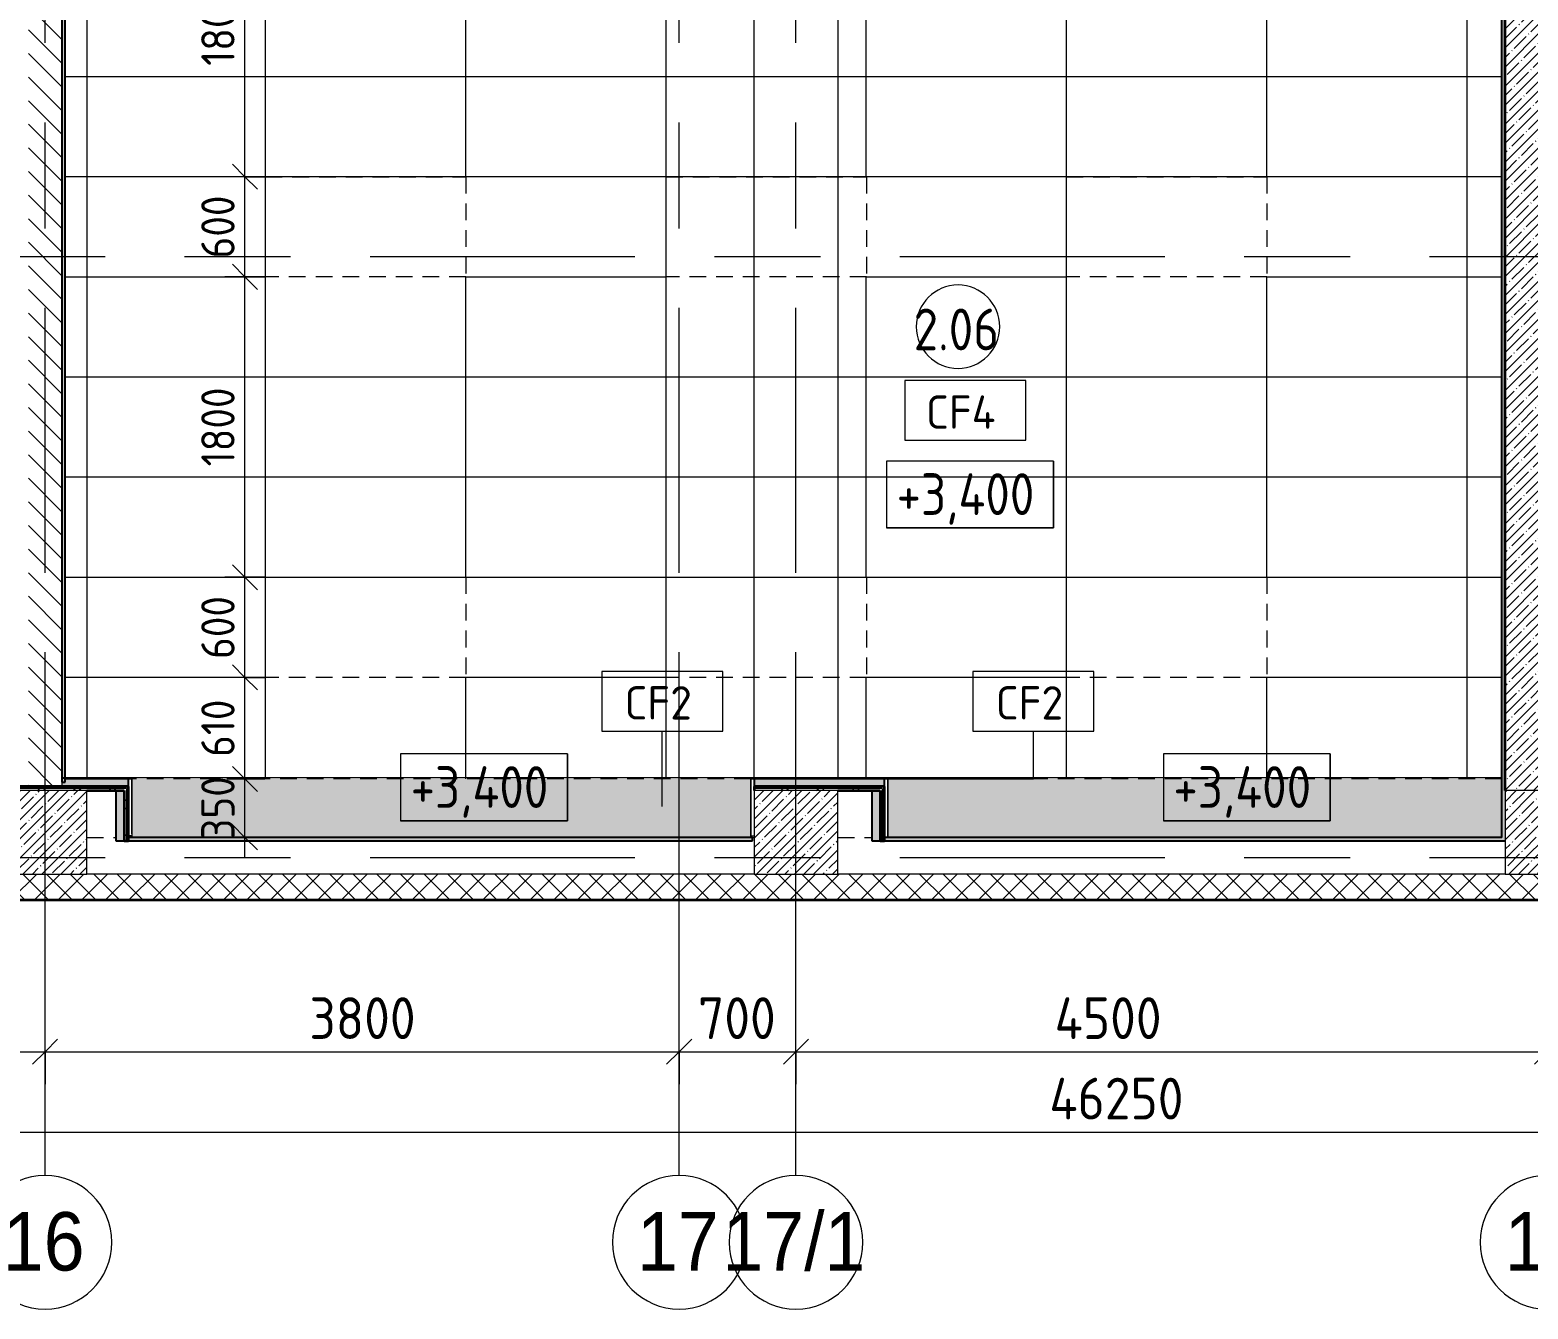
# Model space of a CAD drawing. Header units: millimetres. Extents: x 35146 to 234858, y -8553 to 29000.
# Drawn here: x 56570 to 65547, y -2706 to 4958 of the extents above; entities that cross this region are included whole.
import ezdxf

# ---------------------------------------------------------------- set-up
doc = ezdxf.new("R2010")
doc.units = ezdxf.units.MM
doc.linetypes.add('200_ШТРИХ__ш1_п0_6_', pattern=[160, 100, -60])
doc.linetypes.add('Осевая', pattern=[3175, 635, -476.25, 1587.5, -476.25])
for name, color, linetype, lineweight in [('A-ANNO-DIMS', 7, 'Continuous', 9), ('A-ANNO-DIMS-100', 7, 'Continuous', 9), ('A-AREA-IDEN', 7, 'Continuous', 9), ('A-CLNG-IDEN', 7, 'Continuous', 9), ('A-DETL-MBND', 7, '200_ШТРИХ__ш1_п0_6_', 9), ('A-DETL-MBND-1', 7, 'Continuous', 9), ('A-FLOR', 7, 'Continuous', 9), ('A-WALL', 7, 'Continuous', 9), ('G-ANNO-DIMS', 7, 'Continuous', 9), ('I-WALL', 7, 'Continuous', 9), ('S-COLS', 7, 'Continuous', 9), ('Оси', 7, 'Continuous', 9), ('Оси-1', 7, 'Continuous', 20), ('Оси-2', 7, 'Осевая', 9)]:
    doc.layers.add(name, color=color, linetype=linetype, lineweight=lineweight)
for name, color, linetype, lineweight, true_color in [('A-WALL-1', 7, 'Continuous', 25, 0x3c3c3c), ('A-WALL-2', 7, 'Continuous', 13, 0x3c3c3c), ('A-WALL-3', 7, 'Continuous', 35, 0x3c3c3c), ('A-WALL-FNSH-1', 7, 'Continuous', 9, 0x3c3c3c), ('A-WALL-FNSH-2', 7, 'Continuous', 13, 0x3c3c3c)]:
    doc.layers.add(name, color=color, linetype=linetype, lineweight=lineweight, true_color=true_color)
doc.styles.add('Arial', font='arial.ttf', dxfattribs={"width": 0.9, "height": 350})
doc.styles.add('GOST Common', font='GOST_Common.ttf', dxfattribs={"width": 0.9, "height": 250})
doc.styles.add('GOST Common_1', font='GOST_Common.ttf', dxfattribs={"height": 200})
doc.styles.add('ISOCPEUR', font='isocpeur.ttf', dxfattribs={"width": 0.9, "height": 250})
doc.styles.add('ISOCPEUR_1', font='isocpeur.ttf', dxfattribs={"width": 0.9, "height": 200})
doc.dimstyles.new('ISO-2_0_0_9К_Средний_округл2', dxfattribs={"dimscale": 304.8, "dimtxt": 199.196235, "dimasz": 0.492126, "dimexe": 0.393701, "dimexo": 0, "dimgap": 0, "dimtad": 1, "dimdec": 0, "dimrnd": 10, "dimzin": 0, "dimdsep": 46, "dimtxsty": 'ISOCPEUR_1', "dimblk1": 'OBLIQUE', "dimblk2": 'OBLIQUE', "dimsah": 1, "dimcen": 0.09, "dimdle": 0.393701, "dimazin": 0, "dimtfac": 1, "dimtdec": 4, "dimtix": 1, "dimtmove": 0, "dimatfit": 3, "dimfxl": 1, "dimtvp": 1, "dimtolj": 1, "dimtzin": 0, "dimarcsym": 2})
doc.dimstyles.new('ISO-2_5_0_9К_БОЛЬШОЙ', dxfattribs={"dimscale": 304.8, "dimtxt": 248.995294, "dimasz": 0.492126, "dimexe": 0.393701, "dimexo": 0.984252, "dimgap": 0, "dimtad": 1, "dimdec": 0, "dimrnd": 10, "dimzin": 0, "dimdsep": 46, "dimtxsty": 'ISOCPEUR', "dimblk1": 'OBLIQUE', "dimblk2": 'OBLIQUE', "dimsah": 1, "dimcen": 0.09, "dimdle": 0.393701, "dimazin": 0, "dimtfac": 1, "dimtdec": 4, "dimtix": 1, "dimtmove": 0, "dimatfit": 3, "dimfxl": 1, "dimtvp": 1, "dimtolj": 1, "dimtzin": 0, "dimarcsym": 2})
doc.dimstyles.new('ISO-2_5_0_9К_БОЛЬШОЙ_1', dxfattribs={"dimscale": 304.8, "dimtxt": 248.995294, "dimasz": 0.492126, "dimexe": 0.393701, "dimexo": 0.984252, "dimgap": 0, "dimtad": 1, "dimdec": 0, "dimrnd": 10, "dimzin": 0, "dimdsep": 46, "dimtxsty": 'ISOCPEUR', "dimblk1": 'OBLIQUE', "dimblk2": 'OBLIQUE', "dimsah": 1, "dimcen": 0.09, "dimdle": 0.393701, "dimazin": 0, "dimtfac": 1, "dimtdec": 4, "dimtix": 1, "dimtmove": 2, "dimatfit": 3, "dimfxl": 1, "dimtvp": 1, "dimtolj": 1, "dimtzin": 0, "dimarcsym": 2})
pattern_1 = [(0, (0, 0), (121.92, 30.48), [10.058, -81.382, 10.058, -81.382, -487.68]), (0, (0, 0), (121.92, 30.48), [-182.88, 10.058, -172.822, 10.058, -81.382, -213.36]), (0, (0, 0), (121.92, 30.48), [-457.2, 10.058, -50.902, 10.058, -142.342]), (120, (45.72, 15.24), (-87.356454, 90.345817), [10.058, -81.382, 10.058, -81.382, -487.68]), (120, (45.72, 15.24), (-87.356454, 90.345817), [-182.88, 10.058, -172.822, 10.058, -81.382, -213.36]), (120, (45.72, 15.24), (-87.356454, 90.345817), [-457.2, 10.058, -50.902, 10.058, -142.342]), (240, (60.96, 76.2), (-34.563546, -120.825817), [10.058, -81.382, 10.058, -81.382, -487.68]), (240, (60.96, 76.2), (-34.563546, -120.825817), [-182.88, 10.058, -172.822, 10.058, -81.382, -213.36]), (240, (60.96, 76.2), (-34.563546, -120.825817), [-457.2, 10.058, -50.902, 10.058, -142.342])]
pattern_2 = [(180, (51981, 7679), (7e-14, -600), []), (270, (51981, 7679), (1200, 7e-14), [])]
pattern_3 = [(45, (0, 0), (-106.066, 106.066), []), (135, (0, 0), (-106.066, -106.066), [])]

# ---------------------------------------------------------------- blocks, each defined once
blk = doc.blocks.new('BSC_Колонна _Прямоугольная - 500х500-V9-План потолков с обозначением видов отделки и геометрии 2 этажа в осях 12-23')
at = {"layer": 'S-COLS'}
h = blk.add_hatch(dxfattribs=at)
h.set_pattern_fill('FP_10', color=256, style=0, pattern_type=2)
h.set_pattern_definition([(45, (-61160, -150), (-57.02463, 57.02463), []), (45, (-61102.975, -150), (-57.02463, 57.02463), [100.806, -20.161, 3.353, -16.808])])
h.paths.add_polyline_path([(-250, -250), (250, -250), (250, 250), (-250, 250), (-250, 183.4)])
for p, q in [((250, 250), (-250, 250)), ((-250, 250), (-250, -250)), ((250, -250), (250, 250)), ((-250, -250), (250, -250))]:
    blk.add_line(p, q, dxfattribs=at)
blk = doc.blocks.new('BSC_Колонна _Прямоугольная - 500х500-V10-План потолков с обозначением видов отделки и геометрии 2 этажа в осях 12-23')
at = {"layer": 'S-COLS'}
h = blk.add_hatch(dxfattribs=at)
h.set_pattern_fill('FP_11', color=256, style=0, pattern_type=2)
h.set_pattern_definition([(45, (-65660, -150), (-57.02463, 57.02463), []), (45, (-65602.975, -150), (-57.02463, 57.02463), [100.806, -20.161, 3.353, -16.808])])
h.paths.add_polyline_path([(-250, -250), (250, -250), (250, 250), (-250, 250), (-250, 183.4)])
for p, q in [((250, 250), (-250, 250)), ((-250, 250), (-250, -250)), ((250, -250), (250, 250)), ((-250, -250), (250, -250))]:
    blk.add_line(p, q, dxfattribs=at)
blk = doc.blocks.new('BSC_Колонна _Прямоугольная - 500х500-V16-План потолков с обозначением видов отделки и геометрии 2 этажа в осях 12-23')
at = {"layer": 'S-COLS'}
h = blk.add_hatch(dxfattribs=at)
h.set_pattern_fill('FP_25', color=256, style=0, pattern_type=2)
h.set_pattern_definition([(45, (-56660, -150), (-57.02463, 57.02463), []), (45, (-56602.975, -150), (-57.02463, 57.02463), [100.806, -20.161, 3.353, -16.808])])
h.paths.add_polyline_path([(-250, -250), (250, -250), (250, 250), (-250, 250), (-250, 183.4)])
for p, q in [((250, 250), (-250, 250)), ((-250, 250), (-250, -250)), ((250, -250), (250, 250)), ((-250, -250), (250, -250))]:
    blk.add_line(p, q, dxfattribs=at)
blk = doc.blocks.new('Ось сетки - D8-29747960-План потолков с обозначением видов отделки и геометрии 2 этажа в осях 12-23')
at = {"layer": 'Оси-1'}
for start, end in [(360, 180), (180, 360)]:
    blk.add_arc((0, 0), 4, start, end, dxfattribs=at)
blk = doc.blocks.new('DIMBLOCK14-План потолков с обозначением видов отделки и геометрии 2 этажа в осях 12-23')
at = {"layer": 'A-ANNO-DIMS-100'}
for p, q in [((38310, -1840.8), (38310, -1526.9)), ((84560, -1840.8), (84560, -1526.9)), ((38190, -1646.9), (84680, -1646.9)), ((38310, -1646.9), (38310, -1840.8)), ((84560, -1646.9), (84560, -1840.8))]:
    blk.add_line(p, q, dxfattribs=at)
at = {"layer": 'A-ANNO-DIMS-100', "lineweight": 20}
for p, q in [((38310, -1646.9), (38385, -1571.9)), ((84560, -1646.9), (84635, -1571.9)), ((38310, -1646.9), (38235, -1721.9)), ((84560, -1646.9), (84485, -1721.9))]:
    blk.add_line(p, q, dxfattribs=at)
at = {"layer": 'A-ANNO-DIMS-100', "color": 0, "insert": (62678.4, -1320.3), "char_height": 250, "width": 976.828, "attachment_point": 1, "line_spacing_factor": 1.149209, "style": 'ISOCPEUR'}
blk.add_mtext('46250', dxfattribs=at)
blk = doc.blocks.new('_Oblique')
at = {"color": 0, "linetype": 'ByBlock', "lineweight": -2}
blk.add_line((-0.5, -0.5), (0.5, 0.5), dxfattribs=at)
blk = doc.blocks.new('DIMBLOCK22-План потолков с обозначением видов отделки и геометрии 2 этажа в осях 12-23')
at = {"layer": 'A-ANNO-DIMS-100'}
for p, q in [((54460, -1358.9), (54460, -1045)), ((56660, -1358.9), (56660, -1045)), ((54460, -1165), (56660, -1165)), ((54460, -1165), (54460, -1358.9)), ((56660, -1165), (56660, -1358.9))]:
    blk.add_line(p, q, dxfattribs=at)
at = {"layer": 'A-ANNO-DIMS-100', "lineweight": 20}
for p, q in [((54460, -1165), (54385, -1240)), ((54460, -1165), (54535, -1090)), ((56660, -1165), (56585, -1240)), ((56660, -1165), (56735, -1090))]:
    blk.add_line(p, q, dxfattribs=at)
at = {"layer": 'A-ANNO-DIMS-100', "color": 0, "insert": (55244, -838.4), "char_height": 250, "width": 758.478, "attachment_point": 1, "line_spacing_factor": 1.149209, "style": 'ISOCPEUR'}
blk.add_mtext('2200', dxfattribs=at)
blk = doc.blocks.new('DIMBLOCK23-План потолков с обозначением видов отделки и геометрии 2 этажа в осях 12-23')
at = {"layer": 'A-ANNO-DIMS-100'}
for p, q in [((56660, -1358.9), (56660, -1045)), ((60460, -1358.9), (60460, -1045)), ((56660, -1165), (60460, -1165)), ((56660, -1165), (56660, -1358.9)), ((60460, -1165), (60460, -1358.9))]:
    blk.add_line(p, q, dxfattribs=at)
at = {"layer": 'A-ANNO-DIMS-100', "lineweight": 20}
for p, q in [((56660, -1165), (56585, -1240)), ((56660, -1165), (56735, -1090)), ((60460, -1165), (60385, -1240)), ((60460, -1165), (60535, -1090))]:
    blk.add_line(p, q, dxfattribs=at)
at = {"layer": 'A-ANNO-DIMS-100', "color": 0, "insert": (58244, -838.4), "char_height": 250, "width": 758.478, "attachment_point": 1, "line_spacing_factor": 1.149209, "style": 'ISOCPEUR'}
blk.add_mtext('3800', dxfattribs=at)
blk = doc.blocks.new('DIMBLOCK24-План потолков с обозначением видов отделки и геометрии 2 этажа в осях 12-23')
at = {"layer": 'A-ANNO-DIMS-100'}
for p, q in [((60460, -1358.9), (60460, -1045)), ((61160, -1358.9), (61160, -1045)), ((60460, -1165), (61160, -1165)), ((60460, -1165), (60460, -1358.9)), ((61160, -1165), (61160, -1358.9))]:
    blk.add_line(p, q, dxfattribs=at)
at = {"layer": 'A-ANNO-DIMS-100', "lineweight": 20}
for p, q in [((60460, -1165), (60385, -1240)), ((60460, -1165), (60535, -1090)), ((61160, -1165), (61085, -1240)), ((61160, -1165), (61235, -1090))]:
    blk.add_line(p, q, dxfattribs=at)
at = {"layer": 'A-ANNO-DIMS-100', "color": 0, "insert": (60573, -838.4), "char_height": 250, "width": 568.858, "attachment_point": 1, "line_spacing_factor": 1.149209, "style": 'ISOCPEUR'}
blk.add_mtext('700', dxfattribs=at)
blk = doc.blocks.new('DIMBLOCK25-План потолков с обозначением видов отделки и геометрии 2 этажа в осях 12-23')
at = {"layer": 'A-ANNO-DIMS-100'}
for p, q in [((61160, -1358.9), (61160, -1045)), ((65660, -1358.9), (65660, -1045)), ((61160, -1165), (65660, -1165)), ((61160, -1165), (61160, -1358.9)), ((65660, -1165), (65660, -1358.9))]:
    blk.add_line(p, q, dxfattribs=at)
at = {"layer": 'A-ANNO-DIMS-100', "lineweight": 20}
for p, q in [((61160, -1165), (61085, -1240)), ((61160, -1165), (61235, -1090)), ((65660, -1165), (65585, -1240)), ((65660, -1165), (65735, -1090))]:
    blk.add_line(p, q, dxfattribs=at)
at = {"layer": 'A-ANNO-DIMS-100', "color": 0, "insert": (62709.7, -838.4), "char_height": 250, "width": 787.208, "attachment_point": 1, "line_spacing_factor": 1.149209, "style": 'ISOCPEUR'}
blk.add_mtext('4500', dxfattribs=at)
blk = doc.blocks.new('Марка_Помещения - Номер-25198446-План потолков с обозначением видов отделки и геометрии 2 этажа в осях 12-23')
at = {"layer": 'A-AREA-IDEN'}
for start, end in [(360, 180), (180, 360)]:
    blk.add_arc((0, 0), 2.5, start, end, dxfattribs=at)
blk = doc.blocks.new('М_потолков - Марка_ Имя типа-25382930-План потолков с обозначением видов отделки и геометрии 2 этажа в осях 12-23')
at = {"layer": 'A-CLNG-IDEN'}
for p, q in [((3.625, 1.984375), (-3.625, 1.984375)), ((-3.625, 1.984375), (-3.625, -1.59375)), ((3.625, -1.59375), (3.625, 1.984375)), ((-3.625, -1.59375), (3.625, -1.59375))]:
    blk.add_line(p, q, dxfattribs=at)
blk = doc.blocks.new('Высотные отметки - 10х4_h_-17668695-План потолков с обозначением видов отделки и геометрии 2 этажа в осях 12-23')
at = {"layer": 'G-ANNO-DIMS'}
for p, q in [((-5, 4), (-5, 0)), ((5, 4), (-5, 4)), ((5, 4), (-5, 4)), ((-5, 4), (-5, 0)), ((5, 4), (5, 0)), ((5, 0), (5, 4)), ((5, 0), (-5, 0)), ((-5, 0), (5, 0))]:
    blk.add_line(p, q, dxfattribs=at)
blk = doc.blocks.new('DIMBLOCK51-План потолков с обозначением видов отделки и геометрии 2 этажа в осях 12-23')
at = {"layer": 'A-ANNO-DIMS-100', "lineweight": 20}
for p, q in [((57857.4, 470), (57782.4, 545)), ((57857.4, 470), (57932.4, 395)), ((57857.4, 120), (57782.4, 195)), ((57857.4, 120), (57932.4, 45))]:
    blk.add_line(p, q, dxfattribs=at)
at = {"layer": 'A-ANNO-DIMS-100'}
for p, q in [((57751.3, 470), (57977.4, 470)), ((57857.4, 470), (57751.3, 470)), ((57857.4, 0), (57857.4, 470)), ((57751.3, 120), (57977.4, 120)), ((57857.4, 120), (57751.3, 120))]:
    blk.add_line(p, q, dxfattribs=at)
at = {"layer": 'A-ANNO-DIMS-100', "color": 0, "insert": (57596.1, 105.4), "char_height": 200, "width": 455.087, "attachment_point": 1, "rotation": 90, "line_spacing_factor": 1.149209, "style": 'ISOCPEUR_1'}
blk.add_mtext('350', dxfattribs=at)
blk = doc.blocks.new('DIMBLOCK52-План потолков с обозначением видов отделки и геометрии 2 этажа в осях 12-23')
at = {"layer": 'A-ANNO-DIMS-100'}
for p, q in [((57981.8, 1078.6), (57737.4, 1078.6)), ((57857.4, 470), (57857.4, 1078.6)), ((57857.4, 1078.6), (57981.8, 1078.6)), ((57751.3, 470), (57977.4, 470)), ((57857.4, 470), (57751.3, 470))]:
    blk.add_line(p, q, dxfattribs=at)
at = {"layer": 'A-ANNO-DIMS-100', "lineweight": 20}
for p, q in [((57857.4, 1078.6), (57782.4, 1153.6)), ((57857.4, 1078.6), (57932.4, 1003.6)), ((57857.4, 470), (57782.4, 545)), ((57857.4, 470), (57932.4, 395))]:
    blk.add_line(p, q, dxfattribs=at)
at = {"layer": 'A-ANNO-DIMS-100', "color": 0, "insert": (57596.1, 601.9), "char_height": 200, "width": 413.715, "attachment_point": 1, "rotation": 90, "line_spacing_factor": 1.149209, "style": 'ISOCPEUR_1'}
blk.add_mtext('610', dxfattribs=at)
blk = doc.blocks.new('DIMBLOCK53-План потолков с обозначением видов отделки и геометрии 2 этажа в осях 12-23')
at = {"layer": 'A-ANNO-DIMS-100', "lineweight": 20}
for p, q in [((57857.4, 1678.6), (57782.4, 1753.6)), ((57857.4, 1678.6), (57932.4, 1603.6)), ((57857.4, 1078.6), (57782.4, 1153.6)), ((57857.4, 1078.6), (57932.4, 1003.6))]:
    blk.add_line(p, q, dxfattribs=at)
at = {"layer": 'A-ANNO-DIMS-100'}
for p, q in [((57981.8, 1678.6), (57737.4, 1678.6)), ((57857.4, 1078.6), (57857.4, 1678.6)), ((57857.4, 1678.6), (57981.8, 1678.6)), ((57981.8, 1078.6), (57737.4, 1078.6)), ((57857.4, 1078.6), (57981.8, 1078.6))]:
    blk.add_line(p, q, dxfattribs=at)
at = {"layer": 'A-ANNO-DIMS-100', "color": 0, "insert": (57596.1, 1188.9), "char_height": 200, "width": 455.087, "attachment_point": 1, "rotation": 90, "line_spacing_factor": 1.149209, "style": 'ISOCPEUR_1'}
blk.add_mtext('600', dxfattribs=at)
blk = doc.blocks.new('DIMBLOCK54-План потолков с обозначением видов отделки и геометрии 2 этажа в осях 12-23')
at = {"layer": 'A-ANNO-DIMS-100', "lineweight": 20}
for p, q in [((57857.4, 3478.6), (57782.4, 3553.6)), ((57857.4, 3478.6), (57932.4, 3403.6)), ((57857.4, 1678.6), (57782.4, 1753.6)), ((57857.4, 1678.6), (57932.4, 1603.6))]:
    blk.add_line(p, q, dxfattribs=at)
at = {"layer": 'A-ANNO-DIMS-100'}
for p, q in [((57981.8, 3478.6), (57737.4, 3478.6)), ((57857.4, 1678.6), (57857.4, 3478.6)), ((57857.4, 3478.6), (57981.8, 3478.6)), ((57981.8, 1678.6), (57737.4, 1678.6)), ((57857.4, 1678.6), (57981.8, 1678.6))]:
    blk.add_line(p, q, dxfattribs=at)
at = {"layer": 'A-ANNO-DIMS-100', "color": 0, "insert": (57596.1, 2343), "char_height": 200, "width": 565.411, "attachment_point": 1, "rotation": 90, "line_spacing_factor": 1.149209, "style": 'ISOCPEUR_1'}
blk.add_mtext('1800', dxfattribs=at)
blk = doc.blocks.new('DIMBLOCK55-План потолков с обозначением видов отделки и геометрии 2 этажа в осях 12-23')
at = {"layer": 'A-ANNO-DIMS-100', "lineweight": 20}
for p, q in [((57857.4, 4078.6), (57782.4, 4153.6)), ((57857.4, 4078.6), (57932.4, 4003.6)), ((57857.4, 3478.6), (57782.4, 3553.6)), ((57857.4, 3478.6), (57932.4, 3403.6))]:
    blk.add_line(p, q, dxfattribs=at)
at = {"layer": 'A-ANNO-DIMS-100'}
for p, q in [((57981.8, 4078.6), (57737.4, 4078.6)), ((57857.4, 3478.6), (57857.4, 4078.6)), ((57857.4, 4078.6), (57981.8, 4078.6)), ((57981.8, 3478.6), (57737.4, 3478.6)), ((57857.4, 3478.6), (57981.8, 3478.6))]:
    blk.add_line(p, q, dxfattribs=at)
at = {"layer": 'A-ANNO-DIMS-100', "color": 0, "insert": (57596.1, 3588.9), "char_height": 200, "width": 455.087, "attachment_point": 1, "rotation": 90, "line_spacing_factor": 1.149209, "style": 'ISOCPEUR_1'}
blk.add_mtext('600', dxfattribs=at)
blk = doc.blocks.new('DIMBLOCK56-План потолков с обозначением видов отделки и геометрии 2 этажа в осях 12-23')
at = {"layer": 'A-ANNO-DIMS-100', "lineweight": 20}
for p, q in [((57857.4, 5878.6), (57782.4, 5953.6)), ((57857.4, 5878.6), (57932.4, 5803.6)), ((57857.4, 4078.6), (57782.4, 4153.6)), ((57857.4, 4078.6), (57932.4, 4003.6))]:
    blk.add_line(p, q, dxfattribs=at)
at = {"layer": 'A-ANNO-DIMS-100'}
for p, q in [((57981.8, 5878.6), (57737.4, 5878.6)), ((57857.4, 4078.6), (57857.4, 5878.6)), ((57857.4, 5878.6), (57981.8, 5878.6)), ((57981.8, 4078.6), (57737.4, 4078.6)), ((57857.4, 4078.6), (57981.8, 4078.6))]:
    blk.add_line(p, q, dxfattribs=at)
at = {"layer": 'A-ANNO-DIMS-100', "color": 0, "insert": (57596.1, 4743), "char_height": 200, "width": 565.411, "attachment_point": 1, "rotation": 90, "line_spacing_factor": 1.149209, "style": 'ISOCPEUR_1'}
blk.add_mtext('1800', dxfattribs=at)

msp = doc.modelspace()

# ---------------------------------------------------------------- hatches: boundary and pattern name
at = {"layer": 'A-DETL-MBND'}
h = msp.add_hatch(dxfattribs=at)
h.set_pattern_fill('FP_53', color=256, style=0, pattern_type=2)
h.set_pattern_definition(pattern_2)
h.paths.add_polyline_path([(64685.5, 470), (65390, 470), (65389, 7050), (64760, 7050), (64759, 7660), (62210, 7659), (62210, 7050), (61410, 7050), (61410, 6478.6), (61581.8, 6478.6), (61581.8, 5878.6), (61410, 5878.6), (61410, 4078.6), (61581.8, 4078.6), (61581.8, 3478.6), (61410, 3478.6), (61410, 1678.6), (61581.8, 1678.6), (61581.8, 1078.6), (61410, 1078.6), (61410, 475), (61690, 475), (61690, 470), (61753.6, 470)])
h.paths.add_polyline_path([(60889, 470), (60910, 470), (60910, 1078.6), (60381.8, 1078.6), (60381.8, 1678.6), (60910, 1678.6), (60910, 3478.6), (60381.8, 3478.6), (60381.8, 4078.6), (60910, 4078.6), (60910, 5878.6), (60381.8, 5878.6), (60381.8, 6478.6), (60910, 6478.6), (60910, 7050), (60890, 7050), (60889, 7680), (58306.8, 7680), (58380.8, 7660.2), (58245.6, 7623.9), (58245.5, 7680), (56930, 7680), (56930, 7380), (56910, 7380), (56910, 475), (57160, 475), (57160, 470), (60287.7, 470)])
h.paths.add_polyline_path([(63981.8, 1078.6), (62781.8, 1078.6), (62781.8, 1678.6), (63981.8, 1678.6), (63981.8, 1491.5)])
h.paths.add_polyline_path([(59181.8, 1078.6), (57981.8, 1078.6), (57981.8, 1678.6), (59181.8, 1678.6), (59181.8, 1491.5)])
h.paths.add_polyline_path([(63981.8, 3478.6), (62781.8, 3478.6), (62781.8, 4078.6), (63981.8, 4078.6)])
h.paths.add_polyline_path([(59181.8, 3478.6), (57981.8, 3478.6), (57981.8, 4078.6), (59181.8, 4078.6)])
h.paths.add_polyline_path([(63981.8, 5878.6), (62781.8, 5878.6), (62781.8, 6478.6), (63981.8, 6478.6), (63981.8, 6124.1)])
h.paths.add_polyline_path([(59181.8, 5878.6), (57981.8, 5878.6), (57981.8, 6478.6), (59181.8, 6478.6), (59181.8, 6124.1)])
h.paths.add_polyline_path([(57981, 7260), (57944.7, 7395.2), (58017.2, 7395.3)])
h = msp.add_hatch(dxfattribs=at)
h.set_pattern_fill('FP_53', color=256, style=0, pattern_type=2)
h.set_pattern_definition(pattern_2)
h.paths.add_polyline_path([(61410, 475), (61410, 1078.6), (60910, 1078.6), (60910, 475), (61404.6, 475)])
h.paths.add_polyline_path([(56781.7, 475), (56910, 475), (56910, 7380), (56780, 7379), (56780, 475)])
h.paths.add_polyline_path([(61410, 1678.6), (61410, 3478.6), (60910, 3478.6), (60910, 1678.6), (61318.7, 1678.6)])
h.paths.add_polyline_path([(61410, 4078.6), (61410, 5878.6), (60910, 5878.6), (60910, 4078.6), (61147.2, 4078.6)])
h.paths.add_polyline_path([(60975.8, 6478.6), (61410, 6478.6), (61410, 7050), (60910, 7050), (60910, 6478.6)])
at = {"layer": 'A-DETL-MBND-1'}
h = msp.add_hatch(color=256, dxfattribs=at)
h.paths.add_polyline_path([(64685.5, 120), (65390, 121), (65390, 470), (61710, 470), (61710, 120), (61753.6, 120)])
h.paths.add_polyline_path([(58821.8, 121), (60889, 121), (60889, 470), (57181, 470), (57181, 121), (57355.9, 121)])
at = {"layer": 'A-WALL'}
h = msp.add_hatch(dxfattribs=at)
h.set_pattern_fill('FP_20', color=256, style=0, pattern_type=2)
h.set_pattern_definition([(45, (0, 0), (-70.71068, 70.71068), []), (135, (0, 0), (-70.71068, -70.71068), [])])
h.paths.add_polyline_path([(74946.9, -250), (75700, -250), (75700, -100), (38742.7, -100), (38742.7, -250), (73481, -250)])
at = {"layer": 'I-WALL'}
h = msp.add_hatch(dxfattribs=at)
h.set_pattern_fill('FP_19', color=256, style=0, pattern_type=2)
h.set_pattern_definition([(135, (0, 0), (-70.71068, -70.71068), [])])
h.paths.add_polyline_path([(56760, 425), (56760, 7400), (56560, 7400), (56560, 425), (56622.9, 425)])
h = msp.add_hatch(dxfattribs=at)
h.set_pattern_fill('FP_45', color=256, style=0, pattern_type=2)
h.set_pattern_definition(pattern_1)
h.paths.add_polyline_path([(56760, 450), (56780, 450), (56780, 7380), (56760, 7380), (56760, 912.5)])
h = msp.add_hatch(dxfattribs=at)
h.set_pattern_fill('FP_17', color=256, style=0, pattern_type=2)
h.set_pattern_definition([(45, (0, 0), (-57.02463, 57.02463), []), (45, (57.025, 0), (-57.02463, 57.02463), [100.806, -20.161, 3.353, -16.808])])
h.paths.add_polyline_path([(65630, 400), (65630, 7400), (65410, 7400), (65410, 400), (65620.5, 400)])
h = msp.add_hatch(dxfattribs=at)
h.set_pattern_fill('FP_45', color=256, style=0, pattern_type=2)
h.set_pattern_definition(pattern_1)
h.paths.add_polyline_path([(65390, 120), (65410, 120), (65410, 7070), (65390, 7070), (65390, 121)])
for points in [[(56760, 425), (57160, 425), (57160, 475), (56760, 475)], [(61690, 425), (61690, 475), (60910, 475), (60910, 425)], [(57085, 100), (57135, 100), (57135, 400), (57085, 400), (57085, 333.4)], [(61615, 100), (61665, 100), (61665, 400), (61615, 400), (61615, 333.4)]]:
    msp.add_hatch(color=256, dxfattribs=at).paths.add_polyline_path(points)
h = msp.add_hatch(dxfattribs=at)
h.set_pattern_fill('FP_55', color=256, style=0, pattern_type=2)
h.set_pattern_definition(pattern_3)
h.paths.add_polyline_path([(56390, 412.5), (56760, 412.5), (56760, 425), (56390, 425)])
h = msp.add_hatch(dxfattribs=at)
h.set_pattern_fill('FP_55', color=256, style=0, pattern_type=2)
h.set_pattern_definition(pattern_3)
h.paths.add_polyline_path([(56760, 400), (56760, 412.5), (56390, 412.5), (56390, 400), (56622.9, 400)])
h = msp.add_hatch(dxfattribs=at)
h.set_pattern_fill('FP_55', color=256, style=0, pattern_type=2)
h.set_pattern_definition(pattern_3)
h.paths.add_polyline_path([(57147.5, 412.5), (57147.5, 425), (56560, 425), (56560, 412.5), (57135, 412.5)])
h = msp.add_hatch(dxfattribs=at)
h.set_pattern_fill('FP_55', color=256, style=0, pattern_type=2)
h.set_pattern_definition(pattern_3)
h.paths.add_polyline_path([(56760, 400), (57135, 400), (57135, 412.5), (56560, 412.5), (56560, 400), (56622.9, 400)])
h = msp.add_hatch(dxfattribs=at)
h.set_pattern_fill('FP_55', color=256, style=0, pattern_type=2)
h.set_pattern_definition(pattern_3)
h.paths.add_polyline_path([(57135, 100), (57147.5, 100), (57147.5, 412.5), (57135, 412.5), (57135, 333.4)])
h = msp.add_hatch(dxfattribs=at)
h.set_pattern_fill('FP_55', color=256, style=0, pattern_type=2)
h.set_pattern_definition(pattern_3)
h.paths.add_polyline_path([(57147.5, 100), (57160, 100), (57160, 425), (57147.5, 425), (57147.5, 333.4)])
h = msp.add_hatch(dxfattribs=at)
h.set_pattern_fill('FP_55', color=256, style=0, pattern_type=2)
h.set_pattern_definition(pattern_3)
h.paths.add_polyline_path([(61690, 412.5), (61690, 425), (60910, 425), (60910, 412.5), (61677.5, 412.5)])
h = msp.add_hatch(dxfattribs=at)
h.set_pattern_fill('FP_55', color=256, style=0, pattern_type=2)
h.set_pattern_definition(pattern_3)
h.paths.add_polyline_path([(61677.5, 400), (61677.5, 412.5), (60910, 412.5), (60910, 400), (61665, 400)])
h = msp.add_hatch(dxfattribs=at)
h.set_pattern_fill('FP_55', color=256, style=0, pattern_type=2)
h.set_pattern_definition(pattern_3)
h.paths.add_polyline_path([(61665, 100), (61677.5, 100), (61677.5, 400), (61665, 400), (61665, 333.4)])
h = msp.add_hatch(dxfattribs=at)
h.set_pattern_fill('FP_55', color=256, style=0, pattern_type=2)
h.set_pattern_definition(pattern_3)
h.paths.add_polyline_path([(61677.5, 100), (61690, 100), (61690, 412.5), (61677.5, 412.5), (61677.5, 333.4)])
h = msp.add_hatch(dxfattribs=at)
h.set_pattern_fill('FP_45', color=256, style=0, pattern_type=2)
h.set_pattern_definition(pattern_1)
h.paths.add_polyline_path([(60287.7, 100), (60900, 100), (60900, 120), (57160, 120), (57160, 100), (58821.8, 100)])
h = msp.add_hatch(dxfattribs=at)
h.set_pattern_fill('FP_45', color=256, style=0, pattern_type=2)
h.set_pattern_definition(pattern_1)
h.paths.add_polyline_path([(65410, 100), (65410, 120), (61690, 120), (61690, 100), (64685.5, 100)])

# ---------------------------------------------------------------- linework, layer by layer
at = {"layer": 'A-CLNG-IDEN'}
for p, q in [((60358.4, 304.6), (60358.4, 756.8)), ((62583, 470), (62583, 756.8)), ((61285.5, 470), (62583, 470))]:
    msp.add_line(p, q, dxfattribs=at)
at = {"layer": 'A-DETL-MBND'}
for p, q in [((57981.8, 3478.6), (57981.8, 4078.6)), ((57981.8, 4078.6), (59181.8, 4078.6)), ((59181.8, 4078.6), (59181.8, 3478.6)), ((60381.8, 3478.6), (60381.8, 4078.6)), ((60381.8, 4078.6), (61581.8, 4078.6)), ((61581.8, 4078.6), (61581.8, 3478.6)), ((62781.8, 3478.6), (62781.8, 4078.6)), ((62781.8, 4078.6), (63981.8, 4078.6)), ((63981.8, 4078.6), (63981.8, 3478.6)), ((59181.8, 3478.6), (57981.8, 3478.6)), ((61581.8, 3478.6), (60381.8, 3478.6)), ((63981.8, 3478.6), (62781.8, 3478.6)), ((57981.8, 1078.6), (57981.8, 1678.6)), ((57981.8, 1678.6), (59181.8, 1678.6)), ((59181.8, 1678.6), (59181.8, 1078.6)), ((60381.8, 1078.6), (60381.8, 1678.6)), ((60381.8, 1678.6), (61581.8, 1678.6)), ((61581.8, 1678.6), (61581.8, 1078.6)), ((62781.8, 1078.6), (62781.8, 1678.6)), ((62781.8, 1678.6), (63981.8, 1678.6)), ((63981.8, 1678.6), (63981.8, 1078.6)), ((59181.8, 1078.6), (57981.8, 1078.6)), ((61581.8, 1078.6), (60381.8, 1078.6)), ((63981.8, 1078.6), (62781.8, 1078.6)), ((57160, 470), (57180, 470)), ((57180, 470), (57180, 130)), ((57181, 470), (57181, 121)), ((60889, 470), (57181, 470)), ((60889, 121), (60889, 470)), ((60910, 470), (60890, 470)), ((60890, 130), (60890, 470)), ((65390, 470), (61690, 470)), ((61710, 470), (61710, 120)), ((56910, 120), (57085, 120)), ((57180, 130), (57160, 130)), ((57181, 121), (60889, 121)), ((60890, 130), (60910, 130)), ((60900, 120), (60910, 120)), ((61410, 120), (61615, 120))]:
    msp.add_line(p, q, dxfattribs=at)
at = {"layer": 'A-FLOR'}
for p, q in [((56910, 7380), (56910, 475)), ((60910, 475), (60910, 7050)), ((61410, 7050), (61410, 475))]:
    msp.add_line(p, q, dxfattribs=at)
at = {"layer": 'A-WALL'}
for p, q in [((56760, 450), (56760, 425)), ((57147.5, 412.5), (56390, 412.5)), ((57147.5, 412.5), (57147.5, 100)), ((61677.5, 412.5), (60910, 412.5)), ((61677.5, 412.5), (61677.5, 100)), ((38742.7, -250), (75850, -250))]:
    msp.add_line(p, q, dxfattribs=at)
at = {"layer": 'A-WALL-1'}
for p, q in [((56760, 7400), (56760, 450)), ((56780, 450), (56780, 7380)), ((65390, 120), (65390, 7050)), ((57160, 475), (56760, 475)), ((56760, 450), (56780, 450)), ((57160, 425), (57160, 475)), ((61690, 475), (60910, 475)), ((60910, 475), (60910, 425)), ((61690, 425), (61690, 475)), ((57085, 400), (57085, 100)), ((61615, 400), (61615, 100)), ((57085, 100), (57135, 100)), ((60900, 120), (57160, 120)), ((57160, 100), (60900, 100)), ((60900, 100), (60900, 120)), ((61615, 100), (61665, 100)), ((65390, 120), (61690, 120)), ((61690, 100), (65410, 100))]:
    msp.add_line(p, q, dxfattribs=at)
at = {"layer": 'A-WALL-2'}
for p, q in [((60910, -100), (56910, -100)), ((65410, -100), (61410, -100))]:
    msp.add_line(p, q, dxfattribs=at)
at = {"layer": 'A-WALL-3'}
for p, q in [((65410, 400), (65410, 7400)), ((57160, 425), (56390, 425)), ((56910, 400), (57135, 400)), ((57135, 400), (57135, 100)), ((57160, 100), (57160, 425)), ((60910, 425), (60910, 400)), ((61690, 425), (60910, 425)), ((61410, 400), (61665, 400)), ((61665, 400), (61665, 100)), ((61690, 100), (61690, 425)), ((57135, 100), (57160, 100)), ((61665, 100), (61690, 100))]:
    msp.add_line(p, q, dxfattribs=at)
at = {"layer": 'A-WALL-FNSH-1'}
msp.add_line((38742.7, -258), (75858, -258), dxfattribs=at)
at = {"layer": 'A-WALL-FNSH-2'}
for p, q in [((56781, 471), (56781, 7379)), ((65389, 121), (65389, 7050)), ((56780, 470), (57180, 470)), ((57181, 471), (56781, 471)), ((57180, 470), (57180, 140.5)), ((57181, 140.5), (57181, 471)), ((60889, 471), (60889, 140.5)), ((61711, 471), (60889, 471)), ((60890, 140.5), (60890, 470)), ((60890, 470), (61710, 470)), ((61710, 470), (61710, 120)), ((61711, 121), (61711, 471)), ((60890, 420.5), (60889, 420.5)), ((60889, 420.5), (60889, 121)), ((60890, 121), (60890, 420.5)), ((60889, 121), (57170, 121)), ((57170, 121), (57170, 120)), ((57180, 140.5), (57181, 140.5)), ((60889, 140.5), (60890, 140.5)), ((60900, 121), (60890, 121)), ((60900, 120), (60900, 121)), ((65389, 121), (61711, 121)), ((38742.7, -253), (75853, -253))]:
    msp.add_line(p, q, dxfattribs=at)
at = {"layer": 'Оси'}
for p, q in [((56660, -1906.3), (56660, 593.7)), ((60460, -1906.3), (60460, 593.7)), ((61160, -1906.3), (61160, 593.7))]:
    msp.add_line(p, q, dxfattribs=at)
at = {"layer": 'Оси-2'}
for p, q in [((56660, 593.7), (56660, 24898.1)), ((60460, 593.7), (60460, 24898.1)), ((61160, 593.7), (61160, 24898.1)), ((38446.2, 3600), (82200, 3600)), ((38446.2, 0), (82200, 0))]:
    msp.add_line(p, q, dxfattribs=at)

# ---------------------------------------------------------------- block references
at = {"layer": 'A-AREA-IDEN', "xscale": 99.99999999999993, "yscale": 99.99999999999993, "zscale": 99.99999999999993}
msp.add_blockref('Марка_Помещения - Номер-25198446-План потолков с обозначением видов отделки и геометрии 2 этажа в осях 12-23', (62131, 3179.9), dxfattribs=at)
at = {"layer": 'A-CLNG-IDEN', "xscale": 99.99999999999993, "yscale": 99.99999999999993, "zscale": 99.99999999999993}
for p in [(62175, 2658.5), (60358.4, 916.2), (62583, 916.2)]:
    msp.add_blockref('М_потолков - Марка_ Имя типа-25382930-План потолков с обозначением видов отделки и геометрии 2 этажа в осях 12-23', p, dxfattribs=at)
at = {"layer": 'G-ANNO-DIMS', "xscale": 99.99999999999993, "yscale": 99.99999999999993, "zscale": 99.99999999999993}
for p in [(62202.9, 1974.8), (59290.6, 219.7), (63861.8, 219.7)]:
    msp.add_blockref('Высотные отметки - 10х4_h_-17668695-План потолков с обозначением видов отделки и геометрии 2 этажа в осях 12-23', p, dxfattribs=at)
at = {"layer": 'S-COLS'}
for name, p in [('BSC_Колонна _Прямоугольная - 500х500-V16-План потолков с обозначением видов отделки и геометрии 2 этажа в осях 12-23', (56660, 150)), ('BSC_Колонна _Прямоугольная - 500х500-V9-План потолков с обозначением видов отделки и геометрии 2 этажа в осях 12-23', (61160, 150)), ('BSC_Колонна _Прямоугольная - 500х500-V10-План потолков с обозначением видов отделки и геометрии 2 этажа в осях 12-23', (65660, 150))]:
    msp.add_blockref(name, p, dxfattribs=at)
at = {"layer": 'Оси-1', "xscale": 99.99999999999993, "yscale": 99.99999999999993, "zscale": 99.99999999999993}
for p in [(56660, -2306.3), (60460, -2306.3), (61160, -2306.3), (65660, -2306.3)]:
    msp.add_blockref('Ось сетки - D8-29747960-План потолков с обозначением видов отделки и геометрии 2 этажа в осях 12-23', p, dxfattribs=at)

# ---------------------------------------------------------------- texts
at = {"layer": 'A-AREA-IDEN', "insert": (61865.3, 3288.5), "char_height": 250, "width": 663.797, "attachment_point": 1, "style": 'GOST Common'}
msp.add_mtext('2.06', dxfattribs=at)
at = {"layer": 'A-CLNG-IDEN', "char_height": 200, "attachment_point": 1, "style": 'GOST Common_1'}
for s, insert, width in [('CF4', (61939.2, 2768.2), 553.164), ('CF2', (60132.5, 1025.9), 529.114), ('CF2', (62357.2, 1025.9), 529.114)]:
    msp.add_mtext(s, dxfattribs=dict(at, insert=insert, width=width))
at = {"layer": 'G-ANNO-DIMS', "char_height": 250, "width": 1055.976, "attachment_point": 1, "line_spacing_factor": 1.022761, "style": 'GOST Common'}
for insert in [(61762.9, 2301.5), (58850.6, 546.4), (63421.8, 546.4)]:
    msp.add_mtext('+3,400', dxfattribs=dict(at, insert=insert))
at = {"layer": 'Оси', "char_height": 350, "attachment_point": 1, "style": 'Arial'}
for s, insert, width in [('16', (56407.4, -2125.6), 606.076), ('17', (60207.4, -2125.6), 606.076), ('17/1', (60719.7, -2125.6), 1060.633), ('18', (65407.4, -2125.6), 606.076)]:
    msp.add_mtext(s, dxfattribs=dict(at, insert=insert, width=width))

# ---------------------------------------------------------------- dimensions: what is measured, and where the dimension line sits
at = {"layer": 'A-ANNO-DIMS'}
for base, p1, p2, override, picture, middle in [((57857.4, 5878.6), (57981.8, 4078.6), (57981.8, 5878.6), {"dimpost": '<>', "dimfxl": 1800}, 'DIMBLOCK56-План потолков с обозначением видов отделки и геометрии 2 этажа в осях 12-23', (57757.4, 4978.6)), ((57857.4, 4078.6), (57981.8, 3478.6), (57981.8, 4078.6), {"dimpost": '<>', "dimfxl": 600}, 'DIMBLOCK55-План потолков с обозначением видов отделки и геометрии 2 этажа в осях 12-23', (57757.4, 3778.6)), ((57857.4, 3478.6), (57981.8, 1678.6), (57981.8, 3478.6), {"dimpost": '<>', "dimfxl": 1800}, 'DIMBLOCK54-План потолков с обозначением видов отделки и геометрии 2 этажа в осях 12-23', (57757.4, 2578.6)), ((57857.4, 1678.6), (57981.8, 1078.6), (57981.8, 1678.6), {"dimpost": '<>', "dimfxl": 600}, 'DIMBLOCK53-План потолков с обозначением видов отделки и геометрии 2 этажа в осях 12-23', (57757.4, 1378.6)), ((57857.4, 1078.6), (57751.3, 470), (57981.8, 1078.6), {"dimpost": '<>', "dimfxl": 650.753933}, 'DIMBLOCK52-План потолков с обозначением видов отделки и геометрии 2 этажа в осях 12-23', (57757.4, 774.3)), ((57857.4, 470), (57751.3, 120), (57751.3, 470), {"dimpost": '<>', "dimfxl": 350}, 'DIMBLOCK51-План потолков с обозначением видов отделки и геометрии 2 этажа в осях 12-23', (57757.4, 295))]:
    dim = msp.add_linear_dim(base=base, p1=p1, p2=p2, angle=90, dimstyle='ISO-2_0_0_9К_Средний_округл2', override=override, dxfattribs=at)
    dim.commit()
    dim.dimension.update_dxf_attribs({"geometry": picture, "text_midpoint": middle})
for base, p1, p2, override, picture, middle in [((56660, -1165), (54460, -1058.9), (56660, -1058.9), {"dimpost": '<>', "dimfxl": 2200}, 'DIMBLOCK22-План потолков с обозначением видов отделки и геометрии 2 этажа в осях 12-23', (55560, -1040)), ((60460, -1165), (56660, -1058.9), (60460, -1058.9), {"dimpost": '<>', "dimfxl": 3800}, 'DIMBLOCK23-План потолков с обозначением видов отделки и геометрии 2 этажа в осях 12-23', (58560, -1040)), ((61160, -1165), (60460, -1058.9), (61160, -1058.9), {"dimpost": '<>', "dimfxl": 700}, 'DIMBLOCK24-План потолков с обозначением видов отделки и геометрии 2 этажа в осях 12-23', (60810, -1040))]:
    dim = msp.add_linear_dim(base=base, p1=p1, p2=p2, dimstyle='ISO-2_5_0_9К_БОЛЬШОЙ', override=override, dxfattribs=at)
    dim.commit()
    dim.dimension.update_dxf_attribs({"geometry": picture, "text_midpoint": middle})
for base, p1, p2, override, picture, middle in [((65660, -1165), (61160, -1058.9), (65660, -1058.9), {"dimpost": '<>', "dimfxl": 4500}, 'DIMBLOCK25-План потолков с обозначением видов отделки и геометрии 2 этажа в осях 12-23', (63103.3, -1005)), ((84560, -1646.9), (38310, -1540.8), (84560, -1540.8), {"dimpost": '<>', "dimfxl": 46250}, 'DIMBLOCK14-План потолков с обозначением видов отделки и геометрии 2 этажа в осях 12-23', (63166.8, -1486.9))]:
    dim = msp.add_linear_dim(base=base, p1=p1, p2=p2, dimstyle='ISO-2_5_0_9К_БОЛЬШОЙ_1', override=override, dxfattribs=at)
    dim.commit()
    dim.dimension.update_dxf_attribs({"geometry": picture, "text_midpoint": middle, "dimtype": 160})

doc.saveas('drawing.dxf')
